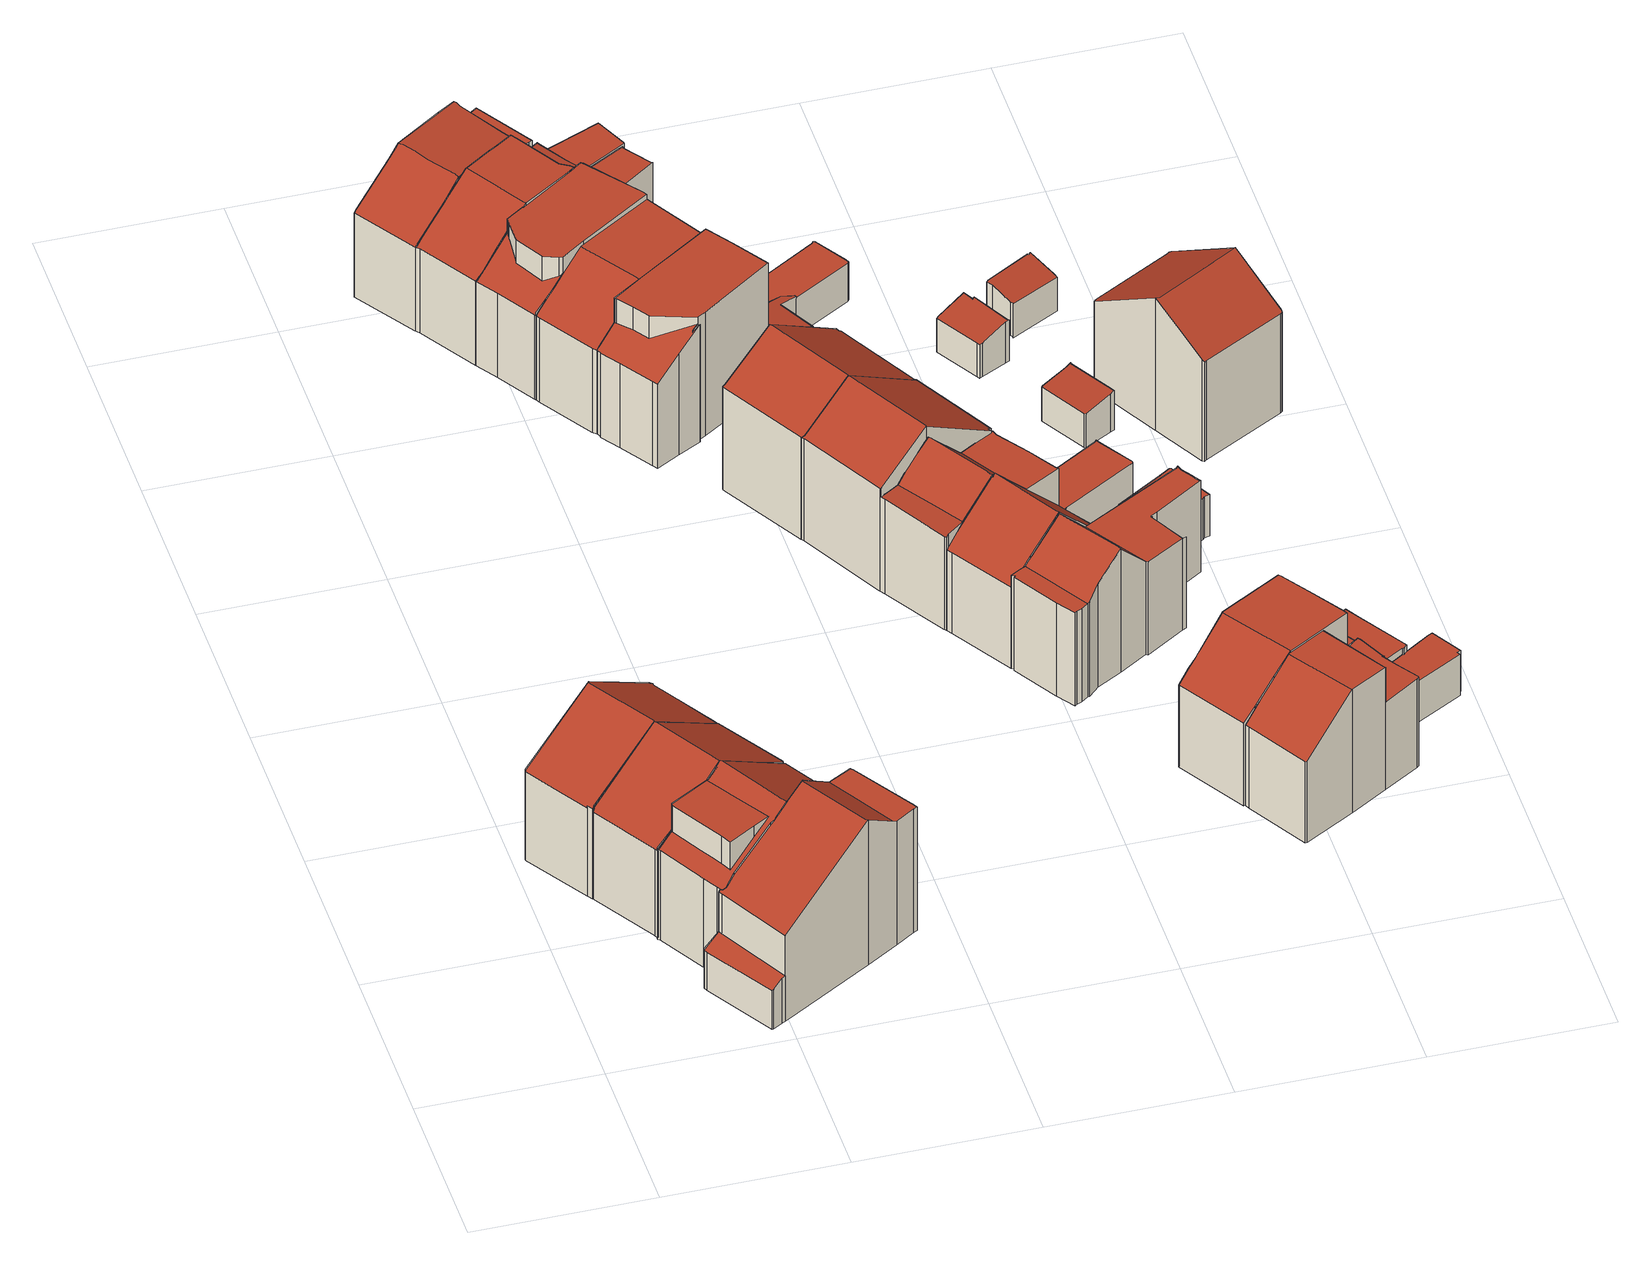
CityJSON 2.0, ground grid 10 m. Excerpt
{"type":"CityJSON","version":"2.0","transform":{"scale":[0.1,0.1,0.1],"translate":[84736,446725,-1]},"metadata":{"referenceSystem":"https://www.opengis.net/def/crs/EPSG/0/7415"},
"CityObjects":{
"building1":{"type":"Building","attributes":{"dak_type":"slanted","data_area":39.47,"data_coverage":0.931,"geconstateerd":false,"gid":18958119,"h_dak_50p":7.3,"h_dak_70p":7.95,"h_dak_max":8.89,"h_dak_min":5.79,"h_maaiveld":0.025,"kas_warenhuis":false,"lod11_replace":false,"ondergronds_type":"above ground","oorspronkelijkbouwjaar":1981,"pw_actueel":"yes","pw_bron":"ahn3","reconstructie_methode":"tudelft3d-geoflow","reconstruction_skipped":false,"rmse_lod12":1.08,"rmse_lod13":1.08,"rmse_lod22":0.0302,"rn":1,"status":"Pand in gebruik","t_run":75.32,"val3dity_codes_lod12":"[]","val3dity_codes_lod13":"[]","val3dity_codes_lod22":"[]"},"children":["building1-1"]},
"building1-1":{"type":"BuildingPart","parents":["building1"],"geometry":[{"type":"Solid","lod":"2.2","boundaries":[[[[0,1,2,3,4,5,6,7,8,9,10,11]],[[12,11,10,13]],[[13,10,9,14]],[[15,4,3,16]],[[17,6,5,18]],[[14,9,8,19]],[[19,8,7,20]],[[21,6,17]],[[20,7,6,21]],[[22,0,11,12]],[[18,5,23]],[[23,5,4,15]],[[16,3,2,24]],[[25,1,0,22]],[[24,2,1,25]],[[18,23,15,16,26,27,19,20,21,17]],[[16,24,25,22,12,13,14,19,27,26]]]],"semantics":{"surfaces":[{"type":"GroundSurface"},{"type":"WallSurface","on_footprint_edge":true},{"type":"RoofSurface"}],"values":[[0,1,1,1,1,1,1,1,1,1,1,1,1,1,1,2,2]]}}]},
"building2":{"type":"Building","attributes":{"dak_type":"slanted","data_area":39.33,"data_coverage":0.938,"geconstateerd":false,"gid":18958120,"h_dak_50p":7.35,"h_dak_70p":7.96,"h_dak_max":8.89,"h_dak_min":5.8,"h_maaiveld":0.064,"kas_warenhuis":false,"lod11_replace":false,"ondergronds_type":"above ground","oorspronkelijkbouwjaar":1981,"pw_actueel":"yes","pw_bron":"ahn3","reconstructie_methode":"tudelft3d-geoflow","reconstruction_skipped":false,"rmse_lod12":1.06,"rmse_lod13":1.07,"rmse_lod22":0.0292,"rn":1,"status":"Pand in gebruik","t_run":66.75,"val3dity_codes_lod12":"[]","val3dity_codes_lod13":"[]","val3dity_codes_lod22":"[]"},"children":["building2-1"]},
"building2-1":{"type":"BuildingPart","parents":["building2"],"geometry":[{"type":"Solid","lod":"2.2","boundaries":[[[[28,29,30,31,32,33,34,35,36,37,38]],[[39,38,37,16]],[[16,37,36,40]],[[40,36,35,41]],[[41,35,34,42]],[[43,32,31,44]],[[42,34,33,45]],[[45,33,32,43]],[[44,31,30,46]],[[46,30,29,47]],[[48,28,38,39]],[[47,29,28,48]],[[42,45,43,44,49,50,16,40,41]],[[46,47,48,39,16,50,49,44]]]],"semantics":{"surfaces":[{"type":"GroundSurface"},{"type":"WallSurface","on_footprint_edge":true},{"type":"RoofSurface"}],"values":[[0,1,1,1,1,1,1,1,1,1,1,1,2,2]]}}]},
"building3":{"type":"Building","attributes":{"dak_type":"slanted","data_area":37.91,"data_coverage":0.894,"geconstateerd":false,"gid":18958021,"h_dak_50p":8.19,"h_dak_70p":8.23,"h_dak_max":9.3,"h_dak_min":5.79,"h_maaiveld":-0.024,"kas_warenhuis":false,"lod11_replace":false,"ondergronds_type":"above ground","oorspronkelijkbouwjaar":1981,"pw_actueel":"yes","pw_bron":"ahn3","reconstructie_methode":"tudelft3d-geoflow","reconstruction_skipped":false,"rmse_lod12":1.08,"rmse_lod13":1.08,"rmse_lod22":0.0692,"rn":1,"status":"Pand in gebruik","t_run":79.6,"val3dity_codes_lod12":"[]","val3dity_codes_lod13":"[]","val3dity_codes_lod22":"[]"},"children":["building3-1"]},
"building3-1":{"type":"BuildingPart","parents":["building3"],"geometry":[{"type":"Solid","lod":"2.2","boundaries":[[[[51,52,53,54,55,56,57,58,59,60,61,62,63,64,65,66,67,68,69]],[[70,60,59,71]],[[72,66,65,73]],[[74,69,68,75]],[[75,68,67,76]],[[77,58,57,78]],[[79,64,63,80]],[[81,82,83,84]],[[85,51,69,74]],[[80,63,62,86]],[[73,65,64,79]],[[76,67,66,72]],[[84,83,87,88]],[[89,55,54,90]],[[91,92,82,81]],[[93,94,95]],[[96,61,60,70]],[[97,56,55,89]],[[78,57,56,97]],[[71,59,58,77]],[[90,54,53,98]],[[98,53,52,92,91]],[[86,62,61,96]],[[92,52,51,85]],[[88,87,94,93]],[[83,82,92,85,74,75,76,72,73,79,80,86,96,70,71,99,100,90,98,101,95,94,87]],[[71,77,78,97,89,90,100,99]],[[81,84,88,93,95,101,98,91]]]],"semantics":{"surfaces":[{"type":"GroundSurface"},{"type":"WallSurface","on_footprint_edge":true},{"type":"WallSurface","on_footprint_edge":false},{"type":"RoofSurface"}],"values":[[0,1,1,1,1,1,1,2,1,1,1,1,2,1,2,2,1,1,1,1,1,1,1,1,2,3,3,3]]}}]},
"building4":{"type":"Building","attributes":{"dak_type":"slanted","data_area":44.12,"data_coverage":0.918,"geconstateerd":false,"gid":18958020,"h_dak_50p":8.1,"h_dak_70p":8.41,"h_dak_max":9.58,"h_dak_min":2.56,"h_maaiveld":-0.033,"kas_warenhuis":false,"lod11_replace":false,"ondergronds_type":"above ground","oorspronkelijkbouwjaar":1981,"pw_actueel":"yes","pw_bron":"ahn3","reconstructie_methode":"tudelft3d-geoflow","reconstruction_skipped":false,"rmse_lod12":2.08,"rmse_lod13":1.47,"rmse_lod22":0.167,"rn":1,"status":"Pand in gebruik","t_run":88.36,"val3dity_codes_lod12":"[]","val3dity_codes_lod13":"[]","val3dity_codes_lod22":"[]"},"children":["building4-1"]},
"building4-1":{"type":"BuildingPart","parents":["building4"],"geometry":[{"type":"Solid","lod":"2.2","boundaries":[[[[102,58,103,104,105,106,107,108,109,110,111,112,113,114,115,65,64,116]],[[79,64,65,73]],[[117,115,114,118]],[[119,116,64,79]],[[120,106,105,121]],[[122,112,111,123]],[[123,111,110,124]],[[125,113,112,122]],[[126,117,127,128]],[[129,103,58,130]],[[130,58,102,131]],[[132,104,103,129]],[[73,65,115,117,126]],[[133,114,113,125]],[[118,114,133]],[[128,127,134,135]],[[124,110,109,134]],[[135,134,109,108,136]],[[136,108,107,137]],[[137,107,106,120]],[[121,105,104,132]],[[131,102,116,119]],[[132,129,130,131,138,139,137,120,121]],[[134,127,117,118,133,125,122,123,124]],[[119,140,141,136,137,139,138,131]],[[126,128,135,136,141,140,119,79,73]]]],"semantics":{"surfaces":[{"type":"GroundSurface"},{"type":"WallSurface","on_footprint_edge":true},{"type":"WallSurface","on_footprint_edge":false},{"type":"RoofSurface"}],"values":[[0,1,1,1,1,1,1,1,2,1,1,1,1,1,1,2,1,1,1,1,1,1,3,3,3,3]]}}]},
"building5":{"type":"Building","attributes":{"dak_type":"slanted","data_area":52.42,"data_coverage":0.926,"geconstateerd":false,"gid":18958099,"h_dak_50p":5.57,"h_dak_70p":7.39,"h_dak_max":8.01,"h_dak_min":2.23,"h_maaiveld":-0.317,"kas_warenhuis":false,"lod11_replace":false,"ondergronds_type":"above ground","oorspronkelijkbouwjaar":1892,"pw_actueel":"yes","pw_bron":"ahn3","reconstructie_methode":"tudelft3d-geoflow","reconstruction_skipped":false,"rmse_lod12":3.12,"rmse_lod13":0.785,"rmse_lod22":0.145,"rn":1,"status":"Pand in gebruik","t_run":87.7,"val3dity_codes_lod12":"[]","val3dity_codes_lod13":"[]","val3dity_codes_lod22":"[]"},"children":["building5-1"]},
"building5-1":{"type":"BuildingPart","parents":["building5"],"geometry":[{"type":"Solid","lod":"2.2","boundaries":[[[[142,143,144,145,146,147,148,149,150,151,152,153,154,155,156,157,158,159,160,161,162,163,164,165,166,167,168,169,170]],[[171,157,156,172]],[[173,174,162,161,175]],[[175,161,160,176]],[[172,156,155,177]],[[178,179,176,180]],[[181,182,183,184]],[[185,168,167,186]],[[187,188,174,173]],[[189,158,157,171]],[[190,191,182,181]],[[180,176,160,159,192]],[[193,194,195,196]],[[177,155,154,197]],[[197,154,153,198]],[[199,166,165,200]],[[201,150,149,202]],[[203,204,205,206]],[[207,148,147,204,203]],[[202,149,148,207,208]],[[209,146,145,210]],[[192,159,158,189]],[[196,195,179,178]],[[211,212,213,214,215]],[[184,183,188,187,216]],[[217,152,151,218]],[[216,187,212,211]],[[200,165,164,219]],[[219,164,163,220]],[[186,167,166,199]],[[221,142,170,222]],[[222,170,169,223]],[[224,143,142,221]],[[225,144,143,224]],[[210,145,144,225]],[[198,153,152,217]],[[226,227,194,193]],[[204,147,146,209]],[[215,214,191,190]],[[206,205,213,212]],[[223,169,168,185]],[[218,151,150,201]],[[220,163,162,174]],[[228,229,227,226]],[[208,207,229,228]],[[216,211,215,190,181,184]],[[191,214,213,205,204,209,210,225,224,221,222,223,185,186,199,200,219,220,174,188,183,182]],[[196,178,180,192,189,230,231,232,233,234,201,202,208,228,226,193]],[[218,201,234,233,232,231,230,189,171,172,177,197,198,217]],[[227,229,207,203,206,212,187,173,175,176,179,195,194]]]],"semantics":{"surfaces":[{"type":"GroundSurface"},{"type":"WallSurface","on_footprint_edge":true},{"type":"WallSurface","on_footprint_edge":false},{"type":"RoofSurface"}],"values":[[0,1,1,1,1,2,2,1,2,1,2,1,2,1,1,1,1,2,1,1,1,1,2,2,2,1,2,1,1,1,1,1,1,1,1,1,2,1,2,2,1,1,1,2,2,3,3,3,3,3]]}}]},
"building6":{"type":"Building","attributes":{"dak_type":"slanted","data_area":39.7,"data_coverage":0.892,"geconstateerd":false,"gid":11569577,"h_dak_50p":7.78,"h_dak_70p":7.92,"h_dak_max":8.05,"h_dak_min":2.36,"h_maaiveld":-0.338,"kas_warenhuis":false,"lod11_replace":false,"ondergronds_type":"above ground","oorspronkelijkbouwjaar":1892,"pw_actueel":"yes","pw_bron":"ahn3","reconstructie_methode":"tudelft3d-geoflow","reconstruction_skipped":false,"rmse_lod12":2.96,"rmse_lod13":0.65,"rmse_lod22":0.106,"rn":1,"status":"Pand in gebruik","t_run":68.5,"val3dity_codes_lod12":"[]","val3dity_codes_lod13":"[]","val3dity_codes_lod22":"[]"},"children":["building6-1"]},
"building6-1":{"type":"BuildingPart","parents":["building6"],"geometry":[{"type":"Solid","lod":"2.2","boundaries":[[[[235,236,237,238,239,240,241,242,243,244,245,246,247,248,249,250,251,252,253,254]],[[255,256,257,258]],[[259,252,251,256,255]],[[260,261,244,243,262,263]],[[264,247,246,265]],[[266,249,248,267]],[[256,251,250,268]],[[269,270,253,252,259]],[[271,238,237,272]],[[273,236,235,274]],[[272,237,236,273]],[[274,235,254,275]],[[258,257,276,277]],[[263,262,278,279]],[[280,241,240,281]],[[282,242,241,280]],[[262,243,242,282]],[[283,284,285,286]],[[281,240,239,287]],[[287,239,238,271]],[[277,276,261,260]],[[279,278,284,283]],[[267,248,247,264]],[[286,285,288,289]],[[275,254,253,270]],[[290,291,270,269]],[[289,288,291,290]],[[292,245,244,261]],[[265,246,245,292]],[[268,250,249,266]],[[270,291,288,285,284,278,262,282,280,281,287,271,272,273,274,275]],[[277,260,263,279,283,286,289,290,269,259,255,258]],[[267,264,265,292,261,276,257,256,268,266]]]],"semantics":{"surfaces":[{"type":"GroundSurface"},{"type":"WallSurface","on_footprint_edge":false},{"type":"WallSurface","on_footprint_edge":true},{"type":"RoofSurface"}],"values":[[0,1,2,2,2,2,2,2,2,2,2,2,1,1,2,2,2,1,2,2,1,1,2,1,2,1,1,2,2,2,3,3,3]]}}]},
"building7":{"type":"Building","attributes":{"dak_type":"slanted","data_area":48,"data_coverage":0.9,"geconstateerd":false,"gid":11569581,"h_dak_50p":5.65,"h_dak_70p":7.3,"h_dak_max":8.02,"h_dak_min":2.14,"h_maaiveld":-0.33,"kas_warenhuis":false,"lod11_replace":false,"ondergronds_type":"above ground","oorspronkelijkbouwjaar":1892,"pw_actueel":"yes","pw_bron":"ahn3","reconstructie_methode":"tudelft3d-geoflow","reconstruction_skipped":false,"rmse_lod12":3.36,"rmse_lod13":1.39,"rmse_lod22":0.221,"rn":1,"status":"Pand in gebruik","t_run":111.43,"val3dity_codes_lod12":"[]","val3dity_codes_lod13":"[]","val3dity_codes_lod22":"[]"},"children":["building7-1"]},
"building7-1":{"type":"BuildingPart","parents":["building7"],"geometry":[{"type":"Solid","lod":"2.2","boundaries":[[[[293,294,295,296,146,144,297,298,299,300,301,302,303,304,305,247,306,307,308,309,245,310,311,312,313,314,239,315,154,316,317,318,319,320]],[[321,315,239,287]],[[322,144,146,323]],[[324,325,326,327]],[[328,306,247,329]],[[330,298,297,331]],[[332,299,298,330]],[[333,317,316,334]],[[335,293,320,336]],[[337,313,312,338]],[[339,340,341,342]],[[327,326,343,344]],[[345,310,245,346,347]],[[348,349,336,350]],[[351,352,353,354]],[[331,297,144,322]],[[355,318,317,333]],[[287,239,314,356]],[[197,154,315,321]],[[357,309,308,358]],[[359,360,325,324]],[[358,308,307,361]],[[362,304,303,363]],[[350,336,320,319,364]],[[354,353,349,348]],[[365,366,352,351]],[[338,312,311,367,368]],[[368,367,366,365]],[[367,311,310,345]],[[369,370,371,372]],[[344,343,373,374]],[[375,302,301,376]],[[376,301,300,377]],[[377,300,299,332]],[[329,247,305,378]],[[379,380,370,369]],[[361,307,306,328]],[[381,382,383,384]],[[340,385,382,381]],[[386,296,295,383]],[[374,373,385,340,339]],[[364,319,318,355]],[[384,383,295,294,387]],[[387,294,293,335]],[[334,316,154,197]],[[356,314,313,337]],[[346,245,309,357]],[[347,346,388,389]],[[390,391,392,341]],[[389,388,391,390]],[[342,341,392,380,379]],[[363,303,302,375]],[[372,371,360,359]],[[378,305,304,362]],[[323,146,296,386]],[[350,364,355,333,393,394,337,338,368,365,351,354,348]],[[324,327,344,374,339,342,379,369,372,359]],[[337,394,393,333,334,197,321,287,356]],[[384,387,335,336,349,353,352,366,367,345,347,389,390,341,340,381]],[[392,391,388,346,357,358,361,328,329,378,362,363,375,376,377,332,330,331,322,323,386,383,382,385,373,343,326,325,360,371,370,380]]]],"semantics":{"surfaces":[{"type":"GroundSurface"},{"type":"WallSurface","on_footprint_edge":true},{"type":"WallSurface","on_footprint_edge":false},{"type":"RoofSurface"}],"values":[[0,1,1,2,1,1,1,1,1,1,2,2,1,2,2,1,1,1,1,1,2,1,1,1,2,2,1,2,1,2,2,1,1,1,1,2,1,2,2,1,2,1,1,1,1,1,1,2,2,2,2,1,2,1,1,3,3,3,3,3]]}}]},
"building8":{"type":"Building","attributes":{"dak_type":"slanted","data_area":44.85,"data_coverage":0.914,"geconstateerd":false,"gid":18958204,"h_dak_50p":6.81,"h_dak_70p":7.67,"h_dak_max":7.88,"h_dak_min":0.438,"h_maaiveld":-0.312,"kas_warenhuis":false,"lod11_replace":false,"ondergronds_type":"above ground","oorspronkelijkbouwjaar":1892,"pw_actueel":"yes","pw_bron":"ahn3","reconstructie_methode":"tudelft3d-geoflow","reconstruction_skipped":false,"rmse_lod12":3.35,"rmse_lod13":0.683,"rmse_lod22":0.258,"rn":1,"status":"Pand in gebruik","t_run":59.74,"val3dity_codes_lod12":"[]","val3dity_codes_lod13":"[]","val3dity_codes_lod22":"[]"},"children":["building8-1"]},
"building8-1":{"type":"BuildingPart","parents":["building8"],"geometry":[{"type":"Solid","lod":"2.2","boundaries":[[[[395,396,397,398,399,400,401,402,403,404,405,236,406,407,251]],[[408,400,399,409]],[[410,408,411,412]],[[413,414,251,407,415]],[[412,411,414,413]],[[409,399,398,416]],[[416,398,397,417]],[[273,236,405,418]],[[419,403,402,420]],[[421,395,251,414]],[[422,406,236,273]],[[423,396,395,421]],[[415,407,406,422]],[[417,397,396,423]],[[420,402,401,424]],[[424,401,400,408,410]],[[418,405,404,425]],[[425,404,403,419]],[[411,408,409,416,417,423,421,414]],[[426,427,415,422,273,418,425,419,420,424,428]],[[428,424,410,412,413,415,427,426]]]],"semantics":{"surfaces":[{"type":"GroundSurface"},{"type":"WallSurface","on_footprint_edge":true},{"type":"WallSurface","on_footprint_edge":false},{"type":"RoofSurface"}],"values":[[0,1,2,1,2,1,1,1,1,1,1,1,1,1,1,1,1,1,3,3,3]]}}]},
"building9":{"type":"Building","attributes":{"dak_type":"slanted","data_area":41.83,"data_coverage":0.926,"geconstateerd":false,"gid":14670234,"h_dak_50p":7.12,"h_dak_70p":7.68,"h_dak_max":8.52,"h_dak_min":5.44,"h_maaiveld":-0.269,"kas_warenhuis":false,"lod11_replace":false,"ondergronds_type":"above ground","oorspronkelijkbouwjaar":1981,"pw_actueel":"yes","pw_bron":"ahn3","reconstructie_methode":"tudelft3d-geoflow","reconstruction_skipped":false,"rmse_lod12":1.01,"rmse_lod13":0.947,"rmse_lod22":0.0179,"rn":1,"status":"Pand in gebruik","t_run":88.2,"val3dity_codes_lod12":"[]","val3dity_codes_lod13":"[]","val3dity_codes_lod22":"[]"},"children":["building9-1"]},
"building9-1":{"type":"BuildingPart","parents":["building9"],"geometry":[{"type":"Solid","lod":"2.2","boundaries":[[[[429,430,431,432,433,434,435,436,437,438,439,440,441]],[[442,435,434,443]],[[444,429,441,445]],[[446,431,430,447]],[[448,432,431,446]],[[449,440,439,450]],[[445,441,440,449]],[[451,437,436,452]],[[453,438,437,451]],[[450,439,438,453]],[[443,434,433,454]],[[447,430,429,444]],[[454,433,432,448]],[[452,436,435,442]],[[455,456,444,445,449,450,453,451,452]],[[452,442,443,454,448,446,447,444,456,455]]]],"semantics":{"surfaces":[{"type":"GroundSurface"},{"type":"WallSurface","on_footprint_edge":true},{"type":"RoofSurface"}],"values":[[0,1,1,1,1,1,1,1,1,1,1,1,1,1,2,2]]}}]},
"building10":{"type":"Building","attributes":{"dak_type":"slanted","data_area":53.19,"data_coverage":0.886,"geconstateerd":false,"gid":18958207,"h_dak_50p":6.95,"h_dak_70p":7.9,"h_dak_max":8.1,"h_dak_min":2.08,"h_maaiveld":-0.281,"kas_warenhuis":false,"lod11_replace":false,"ondergronds_type":"above ground","oorspronkelijkbouwjaar":1892,"pw_actueel":"yes","pw_bron":"ahn3","reconstructie_methode":"tudelft3d-geoflow","reconstruction_skipped":false,"rmse_lod12":3.67,"rmse_lod13":1.24,"rmse_lod22":0.108,"rn":1,"status":"Pand in gebruik","t_run":90.9,"val3dity_codes_lod12":"[]","val3dity_codes_lod13":"[]","val3dity_codes_lod22":"[]"},"children":["building10-1"]},
"building10-1":{"type":"BuildingPart","parents":["building10"],"geometry":[{"type":"Solid","lod":"2.2","boundaries":[[[[403,457,458,399,459,460,461,462,463,464,465,466,467,468,469,470,471,472,473,474,475,476,477,478,479,480,481,482,483,484]],[[485,459,399,409]],[[486,463,462,487]],[[488,484,483,489]],[[490,467,466,491]],[[492,469,468,493]],[[494,470,469,492]],[[495,471,470,494]],[[496,476,475,497]],[[498,499,497,500]],[[501,502,503,504]],[[505,506,507,508]],[[509,490,510,511]],[[493,468,467,490,509]],[[491,466,465,512]],[[487,462,461,513]],[[512,465,464,514]],[[514,464,463,486]],[[489,483,482,515]],[[515,482,481,516]],[[517,409,399,458,518]],[[519,520,508,521]],[[522,474,473,520,519]],[[520,473,472,523]],[[523,472,471,495]],[[524,525,506,505]],[[419,403,484,488]],[[518,458,457,526,527]],[[527,526,502,501]],[[528,529,409,517]],[[521,508,507,529,528]],[[513,461,460,530]],[[530,460,459,485]],[[531,477,476,496]],[[532,478,477,531]],[[526,457,403,419]],[[504,503,499,498]],[[500,497,475,474,522]],[[516,481,480,533]],[[533,480,479,534]],[[534,479,478,532]],[[511,510,525,524]],[[521,528,517,518,527,501,504,498,500,522,519]],[[512,514,486,487,513,530,485,409,529,507,506,525,510,490,491]],[[509,511,524,505,508,520,523,495,494,492,493]],[[533,534,532,531,496,497,499,503,502,526,419,488,489,515,516]]]],"semantics":{"surfaces":[{"type":"GroundSurface"},{"type":"WallSurface","on_footprint_edge":true},{"type":"WallSurface","on_footprint_edge":false},{"type":"RoofSurface"}],"values":[[0,1,1,1,1,1,1,1,1,2,2,2,2,1,1,1,1,1,1,1,1,2,1,1,1,2,1,1,2,2,2,1,1,1,1,1,2,1,1,1,1,2,3,3,3,3]]}}]},
"building11":{"type":"Building","attributes":{"dak_type":"slanted","data_area":41.86,"data_coverage":0.929,"geconstateerd":false,"gid":17149015,"h_dak_50p":7.11,"h_dak_70p":7.65,"h_dak_max":8.51,"h_dak_min":5.44,"h_maaiveld":-0.28,"kas_warenhuis":false,"lod11_replace":false,"ondergronds_type":"above ground","oorspronkelijkbouwjaar":1981,"pw_actueel":"yes","pw_bron":"ahn3","reconstructie_methode":"tudelft3d-geoflow","reconstruction_skipped":false,"rmse_lod12":1.02,"rmse_lod13":1.13,"rmse_lod22":0.0209,"rn":1,"status":"Pand in gebruik","t_run":50.47,"val3dity_codes_lod12":"[]","val3dity_codes_lod13":"[]","val3dity_codes_lod22":"[]"},"children":["building11-1"]},
"building11-1":{"type":"BuildingPart","parents":["building11"],"geometry":[{"type":"Solid","lod":"2.2","boundaries":[[[[535,434,536,537,538,539,540,541,542,438,437,436]],[[543,540,539,544]],[[544,539,538,545]],[[443,434,535,546]],[[546,535,436,452]],[[453,438,542,547]],[[548,537,536,549]],[[452,436,437,451]],[[451,437,438,453]],[[547,542,541,550]],[[550,541,540,543]],[[549,536,434,443]],[[545,538,537,548]],[[547,550,543,544,551,552,452,451,453]],[[545,548,549,443,546,452,552,551,544]]]],"semantics":{"surfaces":[{"type":"GroundSurface"},{"type":"WallSurface","on_footprint_edge":true},{"type":"RoofSurface"}],"values":[[0,1,1,1,1,1,1,1,1,1,1,1,1,2,2]]}}]},
"building12":{"type":"Building","attributes":{"dak_type":"slanted","data_area":42.17,"data_coverage":0.866,"geconstateerd":false,"gid":18958364,"h_dak_50p":5.51,"h_dak_70p":6.25,"h_dak_max":7.84,"h_dak_min":2.63,"h_maaiveld":-0.285,"kas_warenhuis":false,"lod11_replace":false,"ondergronds_type":"above ground","oorspronkelijkbouwjaar":1883,"pw_actueel":"yes","pw_bron":"ahn3","reconstructie_methode":"tudelft3d-geoflow","reconstruction_skipped":false,"rmse_lod12":1.99,"rmse_lod13":0.992,"rmse_lod22":0.0819,"rn":1,"status":"Pand in gebruik","t_run":86.78,"val3dity_codes_lod12":"[]","val3dity_codes_lod13":"[]","val3dity_codes_lod22":"[]"},"children":["building12-1"]},
"building12-1":{"type":"BuildingPart","parents":["building12"],"geometry":[{"type":"Solid","lod":"2.2","boundaries":[[[[553,554,555,556,557,558,559,560,561,562,563,564,565,566,567,568,569,570,571,572,541,540,573,574,575,576,577,578]],[[579,559,558,580]],[[581,582,583,584]],[[585,561,560,586]],[[587,555,554,588]],[[589,556,555,587]],[[588,554,553,590]],[[591,574,573,592]],[[593,590,553,578,594]],[[595,596,582,581]],[[596,564,563,597]],[[598,599,590,593]],[[597,563,562,600]],[[600,562,561,585]],[[601,572,571,602]],[[602,571,570,603]],[[592,573,540,604]],[[605,566,565,606]],[[607,541,572,601]],[[608,575,574,591]],[[594,578,577,609]],[[609,577,576,610]],[[610,576,575,608]],[[611,568,567,612]],[[612,567,566,605]],[[604,540,541,607]],[[603,570,569,613]],[[613,569,568,611]],[[584,583,599,598]],[[586,560,559,579]],[[614,557,556,589]],[[580,558,557,614]],[[606,565,564,596,595]],[[610,615,616,617,605,606,618,619,609]],[[603,613,611,620,591,592,604,607,601,602]],[[617,616,615,610,608,591,620,611,612,605]],[[586,579,580,614,589,587,588,590,599,583,582,596,597,600,585]],[[581,584,598,593,594,609,619,618,606,595]]]],"semantics":{"surfaces":[{"type":"GroundSurface"},{"type":"WallSurface","on_footprint_edge":true},{"type":"WallSurface","on_footprint_edge":false},{"type":"RoofSurface"}],"values":[[0,1,2,1,1,1,1,1,1,2,1,2,1,1,1,1,1,1,1,1,1,1,1,1,1,1,1,1,2,1,1,1,1,3,3,3,3,3]]}}]},
"building13":{"type":"Building","attributes":{"dak_type":"slanted","data_area":35.63,"data_coverage":0.879,"geconstateerd":false,"gid":17147012,"h_dak_50p":5.83,"h_dak_70p":6.35,"h_dak_max":8.13,"h_dak_min":5.64,"h_maaiveld":-0.287,"kas_warenhuis":false,"lod11_replace":false,"ondergronds_type":"above ground","oorspronkelijkbouwjaar":1883,"pw_actueel":"yes","pw_bron":"ahn3","reconstructie_methode":"tudelft3d-geoflow","reconstruction_skipped":false,"rmse_lod12":0.664,"rmse_lod13":1.19,"rmse_lod22":0.0459,"rn":1,"status":"Pand in gebruik","t_run":78.38,"val3dity_codes_lod12":"[]","val3dity_codes_lod13":"[]","val3dity_codes_lod22":"[]"},"children":["building13-1"]},
"building13-1":{"type":"BuildingPart","parents":["building13"],"geometry":[{"type":"MultiSurface","lod":"2.2","boundaries":[[[621,622,623,624,625,626,627,628,629,628,630,631,630,632,633,634,635,636,637,638,639,640,641,642,643,644,645,646,647,648]],[[649,626,625,650]],[[651,635,634,652]],[[653,647,646,654]],[[655,622,621,656]],[[657,623,622,655]],[[658,648,647,653]],[[659,645,644,660]],[[660,644,643,661]],[[662,640,639,663]],[[664,642,641,665]],[[665,641,640,662]],[[663,639,638,666]],[[656,621,648,658]],[[652,634,633,667]],[[667,633,632,668]],[[669,631,630,670]],[[661,643,642,664]],[[654,646,645,659]],[[671,628,627,672]],[[671,628,629,673]],[[672,627,626,649]],[[674,637,636,675]],[[666,638,637,674]],[[675,636,635,651]],[[650,625,624,676]],[[676,624,623,657]],[[670,630,628,671]],[[668,632,630,670]],[[665,662,663,666,674,677,654,659,660,661,664]],[[652,678,679,653,654,677,674,675,651]],[[678,652,667,680,658,653,679]],[[658,680,667,668,670,669,670,671,673,671,672,649,650,676,657,655,656]]],"semantics":{"surfaces":[{"type":"GroundSurface"},{"type":"WallSurface","on_footprint_edge":true},{"type":"RoofSurface"}],"values":[0,1,1,1,1,1,1,1,1,1,1,1,1,1,1,1,1,1,1,1,1,1,1,1,1,1,1,1,1,2,2,2,2]}}]},
"building14":{"type":"Building","attributes":{"dak_type":"slanted","data_area":44.31,"data_coverage":0.854,"geconstateerd":false,"gid":18958096,"h_dak_50p":5.07,"h_dak_70p":6.28,"h_dak_max":7.9,"h_dak_min":2.22,"h_maaiveld":-0.29,"kas_warenhuis":false,"lod11_replace":false,"ondergronds_type":"above ground","oorspronkelijkbouwjaar":1883,"pw_actueel":"yes","pw_bron":"ahn3","reconstructie_methode":"tudelft3d-geoflow","reconstruction_skipped":false,"rmse_lod12":2.33,"rmse_lod13":3.07,"rmse_lod22":0.0292,"rn":1,"status":"Pand in gebruik","t_run":72.43,"val3dity_codes_lod12":"[]","val3dity_codes_lod13":"[]","val3dity_codes_lod22":"[]"},"children":["building14-1"]},
"building14-1":{"type":"BuildingPart","parents":["building14"],"geometry":[{"type":"Solid","lod":"2.2","boundaries":[[[[681,682,683,684,622,685,647,686,644,687,570,688,689,690,691,563,562,692,693,694,695,696,697,698,699]],[[700,682,681,701]],[[702,693,692,703]],[[704,562,563,705]],[[705,563,691,706]],[[707,644,686,708]],[[709,696,695,710]],[[711,697,696,709]],[[712,694,693,702]],[[710,695,694,712]],[[713,685,622,714]],[[715,690,689,716]],[[716,689,688,717]],[[718,698,697,711]],[[701,681,699,719]],[[720,687,644,707]],[[717,688,570,721]],[[719,699,698,718]],[[722,684,683,723]],[[723,683,682,700]],[[714,622,684,722]],[[708,686,647,724]],[[724,647,685,713]],[[721,570,687,720]],[[703,692,562,704]],[[706,691,690,715]],[[705,706,725,724,713,726,727,712,702,703,704]],[[714,722,723,700,701,719,718,711,709,710,712,727,726,713]],[[721,720,707,708,724,725,706,715,716,717]]]],"semantics":{"surfaces":[{"type":"GroundSurface"},{"type":"WallSurface","on_footprint_edge":true},{"type":"RoofSurface"}],"values":[[0,1,1,1,1,1,1,1,1,1,1,1,1,1,1,1,1,1,1,1,1,1,1,1,1,1,2,2,2]]}}]},
"building15":{"type":"Building","attributes":{"dak_type":"slanted","data_area":48.92,"data_coverage":0.914,"geconstateerd":false,"gid":17147019,"h_dak_50p":6.31,"h_dak_70p":7.72,"h_dak_max":7.95,"h_dak_min":2.66,"h_maaiveld":-0.293,"kas_warenhuis":false,"lod11_replace":false,"ondergronds_type":"above ground","oorspronkelijkbouwjaar":1932,"pw_actueel":"yes","pw_bron":"ahn3","reconstructie_methode":"tudelft3d-geoflow","reconstruction_skipped":false,"rmse_lod12":2.86,"rmse_lod13":2.08,"rmse_lod22":0.113,"rn":1,"status":"Pand in gebruik","t_run":91.86,"val3dity_codes_lod12":"[]","val3dity_codes_lod13":"[]","val3dity_codes_lod22":"[]"},"children":["building15-1"]},
"building15-1":{"type":"BuildingPart","parents":["building15"],"geometry":[{"type":"Solid","lod":"2.2","boundaries":[[[[728,729,730,731,732,733,734,735,736,737,738,739,740,741,742,743,744,745,746,747,748,749]],[[750,746,745,751]],[[752,738,737,753]],[[754,729,728,755]],[[756,730,729,754]],[[757,748,747,758]],[[759,760,761,762]],[[763,764,760,759]],[[765,734,733,766]],[[762,761,732,731,767]],[[753,737,736,768]],[[769,770,771,772]],[[751,745,744,773,774]],[[772,771,766,775]],[[767,731,730,756]],[[775,766,733,732,761]],[[768,736,735,776]],[[776,735,734,765]],[[755,728,749,777]],[[777,749,748,757]],[[758,747,746,750]],[[770,742,741,778]],[[774,773,764,763]],[[773,744,743,779,780]],[[781,739,738,752]],[[778,741,740,782]],[[779,743,742,770]],[[782,740,739,781]],[[780,779,770,769]],[[756,783,784,751,774,763,759,762,767]],[[751,784,783,756,754,755,777,757,758,750]],[[780,769,772,775,761,760,764,773]],[[778,782,781,752,753,768,776,765,766,771,770,779,770]]]],"semantics":{"surfaces":[{"type":"GroundSurface"},{"type":"WallSurface","on_footprint_edge":true},{"type":"WallSurface","on_footprint_edge":false},{"type":"RoofSurface"}],"values":[[0,1,1,1,1,1,2,2,1,1,1,2,1,2,1,1,1,1,1,1,1,1,2,1,1,1,1,1,2,3,3,3,3]]}}]},
"building16":{"type":"Building","attributes":{"dak_type":"slanted","data_area":42.94,"data_coverage":0.92,"geconstateerd":false,"gid":18958354,"h_dak_50p":5.47,"h_dak_70p":7.19,"h_dak_max":7.95,"h_dak_min":2.28,"h_maaiveld":-0.319,"kas_warenhuis":false,"lod11_replace":false,"ondergronds_type":"above ground","oorspronkelijkbouwjaar":1932,"pw_actueel":"yes","pw_bron":"ahn3","reconstructie_methode":"tudelft3d-geoflow","reconstruction_skipped":false,"rmse_lod12":2.61,"rmse_lod13":1.3,"rmse_lod22":0.0658,"rn":1,"status":"Pand in gebruik","t_run":90.19,"val3dity_codes_lod12":"[]","val3dity_codes_lod13":"[]","val3dity_codes_lod22":"[]"},"children":["building16-1"]},
"building16-1":{"type":"BuildingPart","parents":["building16"],"geometry":[{"type":"Solid","lod":"2.2","boundaries":[[[[785,786,787,788,789,790,791,792,793,794,795,796,797,798,799,800,801,802,803,804,805,806]],[[807,785,806,808]],[[809,800,799,810]],[[811,789,788,812]],[[813,804,803,814]],[[814,803,802,815,816]],[[817,791,790,818]],[[819,798,797,820]],[[810,799,798,819]],[[821,822,793,792,823]],[[820,797,796,824]],[[824,796,795,825]],[[818,790,789,811]],[[823,792,791,817]],[[812,788,787,826]],[[827,828,829,830]],[[808,806,805,831]],[[830,829,832,833]],[[834,794,793,822]],[[835,836,825,837]],[[837,825,795,794,834]],[[816,815,838,839]],[[815,802,801,840]],[[840,801,800,809]],[[831,805,804,813]],[[828,786,785,807]],[[826,787,786,828,827]],[[833,832,822,821]],[[839,838,836,835]],[[812,826,841,842,823,817,818,811]],[[825,836,838,815,840,809,810,819,820,824]],[[828,807,808,831,813,814,816,839,835,837,834,822,832,829]],[[826,827,830,833,821,823,842,841]]]],"semantics":{"surfaces":[{"type":"GroundSurface"},{"type":"WallSurface","on_footprint_edge":true},{"type":"WallSurface","on_footprint_edge":false},{"type":"RoofSurface"}],"values":[[0,1,1,1,1,1,1,1,1,1,1,1,1,1,1,2,1,2,1,2,1,2,1,1,1,1,1,2,2,3,3,3,3]]}}]},
"building17":{"type":"Building","attributes":{"dak_type":"slanted","data_area":4.9,"data_coverage":0.808,"geconstateerd":false,"gid":14670339,"h_dak_50p":2.18,"h_dak_70p":2.3,"h_dak_max":2.52,"h_dak_min":1.99,"h_maaiveld":-0.198,"kas_warenhuis":false,"lod11_replace":false,"ondergronds_type":"above ground","oorspronkelijkbouwjaar":1981,"pw_actueel":"yes","pw_bron":"ahn3","reconstructie_methode":"tudelft3d-geoflow","reconstruction_skipped":false,"rmse_lod12":0.16,"rmse_lod13":0.192,"rmse_lod22":0.0365,"rn":1,"status":"Pand in gebruik","t_run":33.07,"val3dity_codes_lod12":"[]","val3dity_codes_lod13":"[]","val3dity_codes_lod22":"[]"},"children":["building17-1"]},
"building17-1":{"type":"BuildingPart","parents":["building17"],"geometry":[{"type":"Solid","lod":"2.2","boundaries":[[[[843,844,845,846,847,848,849,850,851,852,853]],[[854,851,850,855]],[[856,847,846,857]],[[858,848,847,856]],[[859,845,844,860]],[[857,846,845,859]],[[855,850,849,861]],[[860,844,843,862]],[[862,843,853,863]],[[861,849,848,858]],[[864,852,851,854]],[[863,853,852,864]],[[860,862,863,864,854,855,861,858,856,857,859]]]],"semantics":{"surfaces":[{"type":"GroundSurface"},{"type":"WallSurface","on_footprint_edge":true},{"type":"RoofSurface"}],"values":[[0,1,1,1,1,1,1,1,1,1,1,1,2]]}}]},
"building18":{"type":"Building","attributes":{"dak_type":"horizontal","data_area":5.12,"data_coverage":0.839,"geconstateerd":false,"gid":11190260,"h_dak_50p":2.14,"h_dak_70p":2.21,"h_dak_max":2.36,"h_dak_min":2.01,"h_maaiveld":-0.194,"kas_warenhuis":false,"lod11_replace":false,"ondergronds_type":"above ground","oorspronkelijkbouwjaar":1981,"pw_actueel":"yes","pw_bron":"ahn3","reconstructie_methode":"tudelft3d-geoflow","reconstruction_skipped":false,"rmse_lod12":0.121,"rmse_lod13":0.14,"rmse_lod22":0.0165,"rn":1,"status":"Pand in gebruik","t_run":25.04,"val3dity_codes_lod12":"[]","val3dity_codes_lod13":"[]","val3dity_codes_lod22":"[]"},"children":["building18-1"]},
"building18-1":{"type":"BuildingPart","parents":["building18"],"geometry":[{"type":"Solid","lod":"2.2","boundaries":[[[[865,866,867,868,869,870,871,872,873,874]],[[875,874,873,876]],[[877,868,867,878]],[[879,871,870,880]],[[880,870,869,881]],[[881,869,868,877]],[[882,872,871,879]],[[876,873,872,882]],[[883,866,865,884]],[[878,867,866,883]],[[884,865,874,875]],[[884,875,876,882,879,880,881,877,878,883]]]],"semantics":{"surfaces":[{"type":"GroundSurface"},{"type":"WallSurface","on_footprint_edge":true},{"type":"RoofSurface"}],"values":[[0,1,1,1,1,1,1,1,1,1,1,2]]}}]},
"building19":{"type":"Building","attributes":{"dak_type":"horizontal","data_area":4.96,"data_coverage":0.813,"geconstateerd":false,"gid":18958379,"h_dak_50p":2.17,"h_dak_70p":2.23,"h_dak_max":2.37,"h_dak_min":2,"h_maaiveld":-0.193,"kas_warenhuis":false,"lod11_replace":false,"ondergronds_type":"above ground","oorspronkelijkbouwjaar":1981,"pw_actueel":"yes","pw_bron":"ahn3","reconstructie_methode":"tudelft3d-geoflow","reconstruction_skipped":false,"rmse_lod12":0.106,"rmse_lod13":0.12,"rmse_lod22":0.0166,"rn":1,"status":"Pand in gebruik","t_run":26.11,"val3dity_codes_lod12":"[]","val3dity_codes_lod13":"[]","val3dity_codes_lod22":"[]"},"children":["building19-1"]},
"building19-1":{"type":"BuildingPart","parents":["building19"],"geometry":[{"type":"Solid","lod":"2.2","boundaries":[[[[885,886,887,888,889,890,891,892,893,894,895]],[[896,892,891,897]],[[898,893,892,896]],[[899,888,887,900]],[[901,886,885,902]],[[903,894,893,898]],[[897,891,890,904]],[[900,887,886,901]],[[904,890,889,905]],[[905,889,888,899]],[[906,895,894,903]],[[902,885,895,906]],[[905,899,900,901,902,906,903,898,896,897,904]]]],"semantics":{"surfaces":[{"type":"GroundSurface"},{"type":"WallSurface","on_footprint_edge":true},{"type":"RoofSurface"}],"values":[[0,1,1,1,1,1,1,1,1,1,1,1,2]]}}]},
"building20":{"type":"Building","attributes":{"dak_type":"slanted","data_area":41.22,"data_coverage":0.929,"geconstateerd":false,"gid":11186733,"h_dak_50p":7.18,"h_dak_70p":7.71,"h_dak_max":8.52,"h_dak_min":5.49,"h_maaiveld":-0.201,"kas_warenhuis":false,"lod11_replace":false,"ondergronds_type":"above ground","oorspronkelijkbouwjaar":1981,"pw_actueel":"yes","pw_bron":"ahn3","reconstructie_methode":"tudelft3d-geoflow","reconstruction_skipped":false,"rmse_lod12":0.96,"rmse_lod13":1.05,"rmse_lod22":0.0283,"rn":1,"status":"Pand in gebruik","t_run":64.17,"val3dity_codes_lod12":"[]","val3dity_codes_lod13":"[]","val3dity_codes_lod22":"[]"},"children":["building20-1"]},
"building20-1":{"type":"BuildingPart","parents":["building20"],"geometry":[{"type":"Solid","lod":"2.2","boundaries":[[[[907,908,909,910,911,912,913,914,915,916,917,918,919,920]],[[921,910,909,922]],[[923,911,910,921]],[[924,912,911,923]],[[925,917,916,926]],[[926,916,915,927]],[[928,919,918,929]],[[930,920,919,928]],[[929,918,917,925]],[[931,907,920,930]],[[932,914,913,933]],[[927,915,914,932]],[[933,913,912,924]],[[922,909,908,934]],[[934,908,907,931]],[[923,935,936,929,925,926,927,932,933,924]],[[922,934,931,930,928,929,936,935,923,921]]]],"semantics":{"surfaces":[{"type":"GroundSurface"},{"type":"WallSurface","on_footprint_edge":true},{"type":"RoofSurface"}],"values":[[0,1,1,1,1,1,1,1,1,1,1,1,1,1,1,2,2]]}}]}
},
"vertices":[
[108,179,10],[109,177,10],[97,170,10],[69,153,10],[30,129,10],[28,132,10],[6,167,10],[6,168,10],[46,192,10],[84,215,10],[86,216,10],[86,215,10],[86,215,68],[86,216,68],[84,215,70],[30,129,69],[69,153,98],[6,167,68],[28,132,68],[46,192,98],[6,168,69],[6,167,69],[108,179,68],[28,132,69],[97,170,77],[109,177,68],[69,154,98],[46,191,98],
[109,176,11],[132,139,11],[132,138,11],[93,114,11],[53,90,11],[52,92,11],[30,128,11],[31,129,11],[31,130,11],[69,153,11],[108,176,11],[108,176,69],[31,130,70],[31,129,70],[30,128,68],[53,90,68],[93,114,98],[52,92,68],[132,138,69],[132,139,69],[109,176,69],[92,115,98],[70,152,98],
[53,91,10],[62,96,10],[84,109,10],[92,114,10],[132,137,10],[133,138,10],[155,101,10],[156,99,10],[116,75,10],[108,70,10],[106,69,10],[83,56,10],[78,52,10],[76,52,10],[75,53,10],[74,55,10],[69,63,10],[54,89,10],[53,90,10],[108,70,92],[116,75,98],[74,55,68],[75,53,68],[53,90,69],[54,89,69],[69,63,68],[156,99,68],[155,101,68],[76,52,68],[78,52,69],[62,94,92],[62,94,75],[79,65,74],[79,65,92],[53,91,69],[83,56,74],[82,59,74],[82,59,92],[132,137,69],[92,114,99],[62,96,92],[62,96,75],[97,68,92],[97,68,85],[106,73,92],[106,69,91],[133,138,68],[84,109,92],[114,78,98],[93,113,99],[84,108,92],
[143,92,10],[157,98,10],[179,63,10],[180,61,10],[178,60,10],[167,53,10],[149,42,10],[97,11,10],[95,10,10],[90,7,10],[89,7,10],[66,45,10],[65,47,10],[74,52,10],[126,81,10],[74,52,41],[65,47,36],[126,81,105],[178,60,91],[180,61,91],[89,7,35],[90,7,36],[95,10,39],[66,45,35],[74,52,67],[75,50,41],[75,50,67],[157,98,91],[156,99,91],[143,92,91],[179,63,91],[65,47,35],[97,11,40],[97,11,66],[149,42,105],[167,53,91],[144,90,91],[165,54,91],[126,80,105],[148,43,105],
[198,664,7],[198,663,7],[159,641,7],[144,632,7],[142,630,7],[137,626,7],[127,620,7],[119,615,7],[94,600,7],[84,593,7],[71,585,7],[67,582,7],[66,582,7],[44,616,7],[45,617,7],[66,630,7],[72,634,7],[97,649,7],[107,655,7],[114,660,7],[115,660,7],[120,664,7],[141,679,7],[143,677,7],[145,675,7],[150,665,7],[153,667,7],[154,667,7],[190,682,7],[66,630,81],[45,617,63],[115,660,65],[115,660,34],[114,660,65],[107,655,65],[44,616,62],[108,654,89],[108,654,65],[107,655,89],[121,663,75],[121,663,34],[118,661,34],[118,661,75],[153,667,34],[150,665,34],[116,659,65],[116,659,34],[72,634,87],[141,631,75],[141,631,34],[97,649,89],[124,625,89],[124,625,65],[109,651,65],[109,651,89],[66,582,62],[67,582,63],[145,675,34],[143,677,34],[94,600,87],[119,615,89],[137,626,65],[137,626,34],[136,628,34],[136,628,65],[127,620,65],[127,620,89],[142,630,34],[144,632,34],[135,628,75],[135,628,65],[135,628,34],[139,630,34],[139,630,75],[116,659,75],[71,585,66],[84,593,78],[141,679,34],[120,664,34],[198,664,34],[190,682,34],[154,667,34],[198,663,34],[159,641,34],[126,622,89],[126,622,65],[126,621,89],[126,621,65],[73,633,87],[74,632,87],[78,626,87],[83,617,87],[93,603,87],
[110,515,7],[110,514,7],[109,515,7],[96,536,7],[88,548,7],[90,549,7],[92,550,7],[101,556,7],[108,561,7],[155,591,7],[157,592,7],[179,607,7],[180,608,7],[181,606,7],[201,574,7],[202,572,7],[180,558,7],[140,533,7],[127,525,7],[121,521,7],[180,558,90],[180,558,38],[179,560,38],[179,560,90],[140,533,89],[155,591,90],[155,591,39],[108,561,80],[108,561,88],[180,608,35],[179,607,35],[201,574,35],[181,606,35],[202,572,35],[127,525,88],[127,525,77],[96,536,62],[109,515,62],[110,514,62],[110,515,63],[121,521,72],[156,590,39],[156,590,90],[108,559,79],[108,559,88],[92,550,65],[90,549,64],[101,556,74],[108,557,88],[108,557,78],[108,544,73],[108,544,88],[88,548,62],[117,528,72],[117,528,88],[125,525,88],[125,525,76],[157,592,38],
[133,624,7],[133,625,7],[136,626,7],[137,627,7],[195,661,7],[197,662,7],[197,661,7],[207,647,7],[208,646,7],[174,622,7],[171,621,7],[176,615,7],[178,611,7],[178,606,7],[163,596,7],[159,593,7],[158,593,7],[153,590,7],[151,588,7],[148,586,7],[120,568,7],[89,548,7],[68,580,7],[68,583,7],[98,602,7],[113,612,7],[118,615,7],[127,621,7],[68,580,62],[159,641,33],[142,630,33],[153,612,75],[153,612,33],[144,627,33],[144,627,75],[178,606,33],[180,608,33],[197,662,33],[195,661,33],[197,661,33],[98,602,90],[68,583,64],[133,624,65],[127,621,65],[120,568,90],[148,586,90],[138,626,75],[138,626,66],[156,595,65],[156,595,76],[143,629,33],[143,629,75],[153,590,65],[157,592,33],[157,592,65],[129,618,90],[129,618,65],[127,621,90],[149,590,90],[149,590,65],[144,593,65],[144,593,90],[113,612,90],[89,548,63],[158,593,33],[159,593,33],[158,605,75],[158,605,33],[163,596,33],[176,615,33],[171,621,33],[118,615,90],[150,589,90],[150,589,65],[151,588,65],[151,588,90],[158,596,76],[158,596,33],[162,599,33],[162,599,75],[139,626,33],[139,626,75],[174,622,33],[208,646,33],[207,647,33],[178,611,33],[157,596,76],[157,596,33],[137,626,66],[137,626,33],[136,626,33],[136,626,66],[138,626,33],[137,627,33],[133,625,65],[157,593,33],[157,593,65],[157,594,65],[157,594,33],[156,595,33],[99,602,90],[119,569,90],
[208,576,7],[214,579,7],[234,546,7],[235,545,7],[201,524,7],[200,524,7],[160,498,7],[133,481,7],[132,480,7],[130,482,7],[111,512,7],[111,515,7],[138,532,7],[200,524,33],[201,524,33],[200,524,87],[199,525,33],[199,525,87],[180,558,87],[180,558,32],[138,532,87],[235,545,33],[234,546,33],[111,512,62],[132,480,62],[133,481,63],[208,576,33],[111,515,63],[214,579,33],[160,498,87],[130,482,62],[158,501,87],[139,530,87],[159,499,87],
[210,438,7],[251,460,7],[252,458,7],[253,459,7],[278,413,7],[279,412,7],[279,411,7],[237,389,7],[210,373,7],[208,373,7],[181,421,7],[181,422,7],[182,422,7],[279,411,64],[279,412,64],[210,438,95],[182,422,75],[252,458,65],[251,460,65],[253,459,64],[181,422,74],[181,421,74],[210,373,75],[237,389,95],[208,373,74],[278,413,64],[237,390,95],[211,437,95],
[143,487,7],[161,499,7],[224,539,7],[237,546,7],[268,565,7],[269,566,7],[270,566,7],[281,548,7],[282,546,7],[281,545,7],[249,526,7],[239,520,7],[250,499,7],[247,497,7],[245,496,7],[227,486,7],[224,490,7],[184,464,7],[179,461,7],[176,459,7],[179,460,7],[180,460,7],[167,453,7],[154,446,7],[152,449,7],[140,467,7],[133,477,7],[133,478,7],[224,539,32],[270,566,32],[269,566,32],[133,478,62],[133,477,62],[249,526,32],[281,545,32],[250,499,35],[239,520,35],[247,497,35],[245,496,35],[176,459,82],[179,461,84],[156,469,88],[156,469,73],[179,461,88],[144,486,88],[144,486,72],[150,478,73],[150,478,88],[235,524,35],[235,524,32],[211,510,33],[211,510,37],[249,526,33],[248,526,32],[248,526,34],[282,546,32],[268,565,32],[281,548,32],[140,467,62],[152,449,62],[201,524,90],[161,499,88],[224,490,90],[224,490,37],[211,510,90],[184,464,88],[227,486,37],[241,527,34],[241,527,32],[143,487,72],[143,487,88],[202,523,90],[202,523,33],[237,546,32],[179,460,84],[180,460,84],[154,446,62],[167,453,73],
[278,411,7],[305,365,7],[303,364,7],[304,362,7],[264,340,7],[236,324,7],[235,324,7],[209,372,7],[236,324,74],[264,340,95],[304,362,65],[278,411,65],[209,372,74],[303,364,65],[305,365,64],[235,324,74],[264,341,95],[238,388,95],
[306,360,7],[308,361,7],[318,346,7],[361,372,7],[362,373,7],[363,371,7],[375,353,7],[375,352,7],[333,326,7],[331,325,7],[329,327,7],[329,326,7],[308,314,7],[288,303,7],[271,293,7],[269,292,7],[260,286,7],[259,285,7],[258,286,7],[237,321,7],[240,326,7],[246,329,7],[253,334,7],[265,340,7],[285,351,7],[305,363,7],[375,353,36],[363,371,37],[328,327,64],[328,327,37],[326,330,37],[326,330,64],[333,326,37],[375,352,36],[318,346,37],[308,361,37],[361,372,37],[306,360,37],[246,329,70],[240,326,69],[306,360,64],[305,363,64],[329,326,64],[329,326,37],[329,327,37],[318,343,64],[318,343,37],[331,325,37],[237,321,69],[258,286,68],[259,285,68],[236,324,69],[288,303,88],[308,314,64],[235,324,69],[253,334,77],[285,351,64],[265,340,88],[269,292,70],[271,293,72],[260,286,69],[362,373,37],[266,339,88],[286,306,88],[287,304,88],[307,315,64],[286,350,64],[269,293,70],
[385,307,7],[386,308,7],[387,305,7],[391,299,7],[392,297,7],[394,294,7],[366,276,7],[362,274,7],[363,274,7],[373,253,7],[375,254,7],[351,239,7],[350,240,7],[334,230,7],[320,222,7],[314,216,7],[313,216,7],[309,213,7],[306,212,7],[305,211,7],[298,221,7],[283,246,7],[284,247,7],[282,248,7],[287,251,7],[291,253,7],[312,265,7],[328,274,7],[394,294,67],[392,297,67],[320,222,75],[334,230,88],[312,265,88],[291,253,68],[386,308,67],[385,307,67],[387,305,67],[328,274,68],[287,251,68],[282,248,68],[284,247,68],[305,211,68],[306,212,68],[283,246,68],[298,221,68],[309,213,68],[350,240,68],[351,239,68],[375,254,67],[373,253,67],[362,274,67],[366,276,67],[363,274,67],[313,216,68],[314,216,69],[391,299,67],[291,252,68],[333,232,88],[315,260,88],[329,273,68],
[393,345,7],[406,320,7],[403,319,7],[402,318,7],[357,291,7],[294,255,7],[261,282,7],[261,287,7],[287,302,7],[288,302,7],[289,303,7],[343,307,7],[344,305,7],[347,307,7],[364,318,7],[362,322,7],[360,325,7],[386,341,7],[392,345,7],[406,320,34],[393,345,34],[344,305,38],[343,307,38],[331,325,38],[329,327,39],[289,303,89],[282,248,60],[294,255,72],[362,322,34],[364,318,34],[360,325,34],[347,307,34],[357,291,34],[386,308,34],[288,302,88],[287,302,87],[261,287,62],[386,341,34],[392,345,34],[261,282,60],[259,285,60],[402,318,34],[403,319,34],[312,265,89],[311,266,89],[354,296,34],[351,301,34],
[348,155,7],[353,158,7],[370,169,7],[405,190,7],[406,189,7],[412,192,7],[411,194,7],[412,194,7],[433,204,7],[446,211,7],[451,203,7],[468,176,7],[466,174,7],[465,174,7],[435,156,7],[433,154,7],[430,152,7],[394,130,7],[384,124,7],[372,117,7],[365,113,7],[342,151,7],[384,124,79],[394,130,88],[451,203,38],[446,211,38],[353,158,71],[348,155,67],[370,169,88],[365,113,61],[372,117,67],[416,174,87],[416,174,65],[406,189,65],[406,189,87],[429,154,87],[429,154,65],[411,194,38],[412,192,38],[405,190,87],[433,204,38],[435,156,65],[435,156,38],[434,157,38],[434,157,65],[430,152,65],[430,152,87],[412,192,65],[412,194,38],[342,151,61],[465,174,38],[433,154,38],[433,154,65],[468,176,38],[466,174,38],[370,168,88],[394,131,88],
[457,118,7],[437,106,7],[416,93,7],[388,77,7],[387,77,7],[367,111,7],[366,113,7],[393,130,7],[415,143,7],[432,154,7],[437,157,7],[456,168,7],[482,185,7],[484,186,7],[494,169,7],[492,168,7],[493,166,7],[446,140,7],[445,140,7],[450,132,7],[458,120,7],[458,119,7],[457,118,65],[458,119,65],[492,168,34],[494,169,34],[387,77,60],[388,77,60],[450,132,65],[445,140,65],[446,140,34],[446,140,65],[366,113,60],[367,111,60],[484,186,34],[482,185,34],[415,143,87],[415,143,64],[393,130,87],[456,168,34],[437,157,34],[416,93,88],[437,106,87],[437,106,64],[436,107,64],[436,107,87],[458,120,65],[415,142,64],[415,142,87],[432,154,64],[438,156,65],[438,156,34],[437,157,65],[445,141,34],[445,141,65],[493,166,34],[415,94,88],[394,128,87],
[327,470,8],[313,494,8],[314,495,8],[330,504,8],[333,498,8],[334,499,8],[345,478,8],[346,477,8],[344,476,8],[330,469,8],[328,468,8],[344,476,35],[346,477,35],[333,498,35],[330,504,35],[334,499,35],[314,495,30],[313,494,30],[345,478,35],[327,470,30],[328,468,30],[330,469,30],
[365,402,8],[364,402,8],[349,428,8],[350,429,8],[364,436,8],[367,438,8],[367,437,8],[381,413,8],[382,411,8],[380,410,8],[380,410,33],[382,411,34],[350,429,30],[349,428,30],[367,437,34],[367,438,34],[364,436,33],[381,413,34],[364,402,30],[365,402,30],
[371,526,8],[379,510,8],[380,508,8],[353,494,8],[353,495,8],[352,496,8],[346,508,8],[344,511,8],[345,512,8],[369,525,8],[370,525,8],[344,511,33],[346,508,33],[345,512,33],[353,494,30],[380,508,30],[379,510,31],[371,526,34],[369,525,34],[352,496,30],[353,495,30],[370,525,34],
[466,401,8],[420,376,8],[419,375,8],[418,376,8],[402,405,8],[381,444,8],[382,445,8],[382,446,8],[427,471,8],[428,472,8],[429,472,8],[451,432,8],[467,403,8],[467,402,8],[418,376,74],[419,375,73],[402,405,95],[381,444,66],[429,472,65],[428,472,65],[427,471,65],[467,403,74],[451,432,95],[467,402,73],[466,401,73],[382,446,65],[382,445,66],[420,376,73],[404,405,95],[450,431,95]
]}
